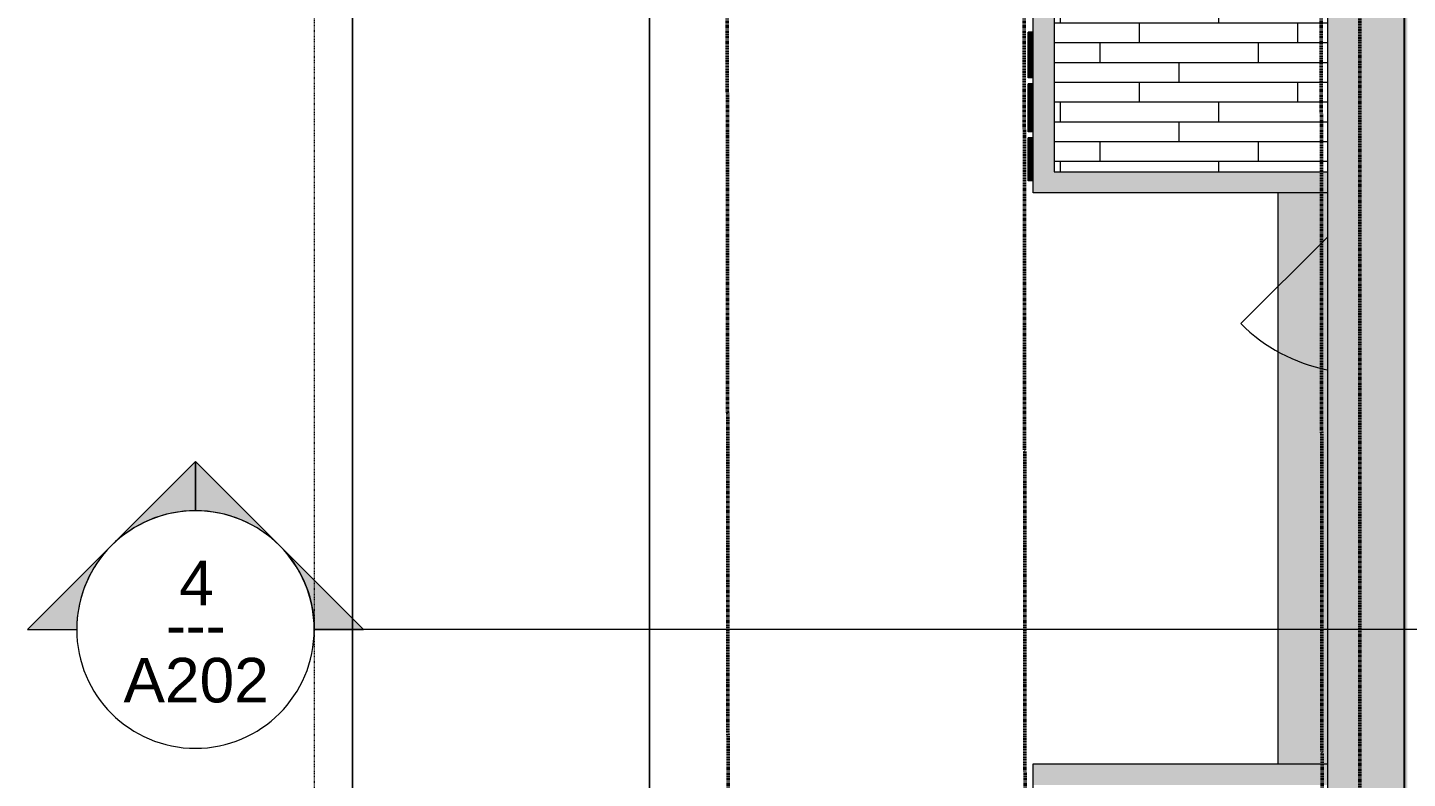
# Model space of a CAD drawing. Header units: inches. Extents: x -4250 to -935, y 9756 to 12395.
# Drawn here: x -4129.9 to -3851.1, y 11084.7 to 11236.4 of the extents above; entities that cross this region are included whole.
import ezdxf

# ---------------------------------------------------------------- set-up
doc = ezdxf.new("R2010")
doc.units = ezdxf.units.IN
doc.header["$MEASUREMENT"] = 0
doc.linetypes.add('Aligning Line 1_8_', pattern=[0.25, 0.125, -0.125])
doc.linetypes.add('Double Dash 3_8_', pattern=[1, 0.375, -0.125, 0.125, -0.125, 0.125, -0.125])
for name, color, linetype, lineweight in [('0-1', 7, 'Continuous', 5), ('0-3', 250, 'Double Dash 3_8_', 50), ('A-FLOR-PATT-1', 8, 'Continuous', 9), ('A-GENM', 5, 'Continuous', 9), ('A-GENM-3', 5, 'Continuous', 5), ('A-GLAZ-1', 151, 'Continuous', 9), ('A-WALL-1', 113, 'Continuous', 5), ('A-WALL-2', 113, 'Continuous', 9), ('C-BLDG-PADS-1', 254, 'Continuous', 5), ('C-BLDG-PADS-2', 7, 'Continuous', 9), ('C-PROP-LINE', 91, 'Double Dash 3_8_', 50), ('C-PROP-LINE-1', 250, 'Double Dash 3_8_', 50), ('C-TOPO', 7, 'Continuous', 9), ('G-ANNO-SYMB-1', 147, 'Aligning Line 1_8_', 9), ('G-ANNO-SYMB-2', 111, 'Continuous', 9)]:
    doc.layers.add(name, color=color, linetype=linetype, lineweight=lineweight)
doc.styles.add('Arial', font='arial.ttf', dxfattribs={"height": 9})
doc.styles.add('Century Gothic_1', font='ufonts.com_century-gothic.ttf', dxfattribs={"height": 9})

# ---------------------------------------------------------------- blocks, each defined once
blk = doc.blocks.new('CTR  - Topography_rvt-1-FLOOR PLAN - ROOF')
at = {"layer": 'C-BLDG-PADS-1'}
blk.add_hatch(color=256, dxfattribs=at).paths.add_polyline_path([(-3867.29, 11087.6), (-3867.29, 11202.99), (-3877.32, 11202.99), (-3877.32, 11087.6), (-3870.86, 11087.6)], flags=0)
at = {"layer": 'C-BLDG-PADS-2'}
blk.add_line((-3877.32, 11202.99), (-3877.32, 11087.6), dxfattribs=at)
at = {"layer": 'C-TOPO'}
for p, q in [((-4064.23, 11124.4), (-4064.23, 11245.43)), ((-4064.23, 11245.43), (-4064.23, 11124.4)), ((-4004.23, 11242.03), (-4004.23, 11104.3)), ((-4004.23, 11104.3), (-4004.23, 11242.03)), ((-4064.23, 11108.97), (-4064.23, 11124.4)), ((-4064.23, 11124.4), (-4064.23, 11108.97)), ((-4064.23, 11065.89), (-4064.23, 11108.97)), ((-4064.23, 11108.97), (-4064.23, 11065.89)), ((-4004.23, 11104.3), (-4004.23, 11101.07)), ((-4004.23, 11101.07), (-4004.23, 11104.3)), ((-4004.23, 11101.07), (-4004.23, 11092.08)), ((-4004.23, 11092.08), (-4004.23, 11101.07)), ((-4004.23, 11092.08), (-4004.23, 11059.11)), ((-4004.23, 11059.11), (-4004.23, 11092.08))]:
    blk.add_line(p, q, dxfattribs=at)
blk = doc.blocks.new('Family - ___-1870007-FLOOR PLAN - ROOF')
at = {"layer": 'C-PROP-LINE-1'}
blk.add_line((-3860.72, 9980.19), (-3860.72, 11434.39), dxfattribs=at)
blk = doc.blocks.new('CTR - 1st Phase - Common Walls_rvt-1-FLOOR PLAN - ROOF')
at = {"layer": '0-3'}
blk.add_blockref('Family - ___-1870007-FLOOR PLAN - ROOF', (0, 0), dxfattribs=at)
blk = doc.blocks.new('CTR - 1st Phase -Stairs _ Elevators_rvt-1-FLOOR PLAN - ROOF')
at = {"layer": 'G-ANNO-SYMB-1'}
blk.add_line((-4071.96, 9756.49), (-4071.96, 12280.07), dxfattribs=at)
blk = doc.blocks.new('Basic Wall _ EXT - FIBER CEMENT - SMALL - ___-2145935-FLOOR PLAN - ROOF')
at = {"layer": 'A-WALL-2'}
for points in [[(-3867.29, 9973.63), (-3851.85, 9989.12), (-3851.85, 12109.71), (-3867.29, 12125.15), (-3867.29, 9983.22)], [(-3851.85, 9989.07), (-3851.63, 9989.33), (-3851.66, 12109.52), (-3851.85, 12109.65), (-3851.85, 9989.1)], [(-3851.59, 9989.33), (-3851.11, 9989.8), (-3851.16, 12109.02), (-3851.59, 12109.45), (-3851.59, 9989.8)]]:
    blk.add_hatch(color=256, dxfattribs=at).paths.add_polyline_path(points, flags=0)
for p, q in [((-3867.29, 12125.15), (-3867.29, 9973.63)), ((-3851.85, 12109.71), (-3851.85, 9989.07)), ((-3851.63, 9989.29), (-3851.63, 12109.49))]:
    blk.add_line(p, q, dxfattribs=at)
blk = doc.blocks.new('_THE_ WINDOW _ DOOR - Window - 3rd Floor-2480463-FLOOR PLAN - ROOF')
at = {"layer": 'A-GLAZ-1'}
blk.add_line((-7.05, 28.5), (10.45, 11), dxfattribs=at)
blk.add_arc((17.01, 4.44), 34.03, 135, 168.8527, dxfattribs=at)
blk = doc.blocks.new('Family - ___-1878357-FLOOR PLAN - ROOF')
at = {"layer": 'C-PROP-LINE'}
for p, q in [((-3989.61, 12268.69), (-3987.01, 9767.34)), ((-3929.52, 12184.69), (-3927.1, 9853.17)), ((-3869.45, 12124.69), (-3867.12, 9890.98))]:
    blk.add_line(p, q, dxfattribs=at)
blk = doc.blocks.new('Section - Section Head - Filled-22785-FLOOR PLAN - ROOF')
at = {"layer": 'G-ANNO-SYMB-2'}
h = blk.add_hatch(color=256, dxfattribs=at)
edge = h.paths.add_edge_path(flags=0)
edge.add_line((-0.4268, 0.1768), (-0.25, 0.3536))
edge.add_line((-0.25, 0.3536), (-0.25, 0.25))
edge.add_arc((-0.25, 0), 0.25, 90, 135)
h = blk.add_hatch(color=256, dxfattribs=at)
edge = h.paths.add_edge_path(flags=0)
edge.add_arc((-0.25, 0), 0.25, 45, 90)
edge.add_line((-0.25, 0.25), (-0.25, 0.3536))
edge.add_line((-0.25, 0.3536), (-0.0732, 0.1768))
h = blk.add_hatch(color=256, dxfattribs=at)
edge = h.paths.add_edge_path(flags=0)
edge.add_arc((-0.25, 0), 0.2503, 137.9216, 180)
edge.add_line((-0.5003, 0), (-0.6036, 0))
edge.add_line((-0.6036, 0), (-0.4358, 0.1678))
h = blk.add_hatch(color=256, dxfattribs=at)
edge = h.paths.add_edge_path(flags=0)
edge.add_line((-0.0642, 0.1678), (0.1036, 0))
edge.add_line((0.1036, 0), (0.0003, 0))
edge.add_arc((-0.25, 0), 0.2503, 0, 42.0784)
for p, q in [((-0.25, 0.3536), (-0.4268, 0.1768)), ((-0.25, 0.25), (-0.25, 0.3536)), ((-0.0732, 0.1768), (-0.25, 0.3536)), ((-0.25, 0.3536), (-0.25, 0.25)), ((-0.4358, 0.1678), (-0.6036, 0)), ((0.1036, 0), (-0.0642, 0.1678)), ((-0.6036, 0), (-0.5003, 0)), ((0.0003, 0), (0.1036, 0))]:
    blk.add_line(p, q, dxfattribs=at)
for centre, radius, start, end in [((-0.2503, 0), 0.25, 360, 180), ((-0.25, 0), 0.25, 90, 135), ((-0.25, 0), 0.25, 45, 90), ((-0.25, 0), 0.2503, 137.9216, 180), ((-0.25, 0), 0.2503, 0, 42.0784), ((-0.2503, 0), 0.25, 180, 360)]:
    blk.add_arc(centre, radius, start, end, dxfattribs=at)

msp = doc.modelspace()

# ---------------------------------------------------------------- hatches: boundary and pattern name
at = {"layer": 'A-FLOR-PATT-1'}
h = msp.add_hatch(dxfattribs=at)
h.set_pattern_fill('FP_3', color=256, style=0, pattern_type=2)
h.set_pattern_definition([(180, (19334.705, 12017.337), (-5e-16, -4), []), (270, (19334.705, 12017.337), (8, -8), [4, -28]), (270, (19318.705, 12013.337), (8, -8), [4, -28])])
h.paths.add_polyline_path([(-3867.29, 11207.24), (-3867.29, 11429.14), (-3922.47, 11429.14), (-3922.47, 11207.24), (-3870.86, 11207.24)], flags=0)
at = {"layer": 'A-GENM-3'}
for points in [[(-3926.72, 11235.39), (-3926.72, 11235.47), (-3927.72, 11235.47), (-3927.72, 11235.39)], [(-3927.72, 11235.14), (-3926.72, 11235.15), (-3926.72, 11235.39), (-3927.72, 11235.39), (-3927.72, 11235.15)], [(-3926.72, 11234.73), (-3926.72, 11235.14), (-3927.72, 11235.14), (-3927.72, 11234.73)], [(-3926.72, 11234.15), (-3926.72, 11234.73), (-3927.72, 11234.73), (-3927.72, 11234.15)], [(-3926.72, 11233.44), (-3926.72, 11234.15), (-3927.72, 11234.15), (-3927.72, 11233.44)], [(-3926.72, 11232.6), (-3926.72, 11233.44), (-3927.72, 11233.44), (-3927.72, 11232.6)], [(-3926.72, 11231.65), (-3926.72, 11232.6), (-3927.72, 11232.6), (-3927.72, 11231.65)], [(-3926.72, 11230.59), (-3926.72, 11231.65), (-3927.72, 11231.65), (-3927.72, 11230.59)], [(-3926.72, 11228.96), (-3926.72, 11230.59), (-3927.72, 11230.59), (-3927.72, 11228.96)], [(-3926.72, 11228.25), (-3926.72, 11228.96), (-3927.72, 11228.96), (-3927.72, 11228.25)], [(-3927.72, 11227.61), (-3926.72, 11227.61), (-3926.72, 11228.25), (-3927.72, 11228.25), (-3927.72, 11227.76)], [(-3927.72, 11227.07), (-3926.72, 11227.07), (-3926.72, 11227.61), (-3927.72, 11227.61)], [(-3927.72, 11226.65), (-3926.72, 11226.65), (-3926.72, 11227.07), (-3927.72, 11227.07)], [(-3927.72, 11226.35), (-3926.72, 11226.35), (-3926.72, 11226.65), (-3927.72, 11226.65)], [(-3926.72, 11226.18), (-3926.72, 11226.35), (-3927.72, 11226.35), (-3927.72, 11226.18)], [(-3926.72, 11224.91), (-3926.72, 11224.99), (-3927.72, 11224.99), (-3927.72, 11224.91)], [(-3926.72, 11224.66), (-3926.72, 11224.91), (-3927.72, 11224.91), (-3927.72, 11224.66)], [(-3926.72, 11224.25), (-3926.72, 11224.66), (-3927.72, 11224.66), (-3927.72, 11224.25)], [(-3926.72, 11223.68), (-3926.72, 11224.25), (-3927.72, 11224.25), (-3927.72, 11223.68)], [(-3926.72, 11222.96), (-3926.72, 11223.68), (-3927.72, 11223.68), (-3927.72, 11222.96)], [(-3926.72, 11222.13), (-3926.72, 11222.96), (-3927.72, 11222.96), (-3927.72, 11222.13)], [(-3926.72, 11221.19), (-3926.72, 11222.13), (-3927.72, 11222.13), (-3927.72, 11221.19)], [(-3926.72, 11220.13), (-3926.72, 11221.19), (-3927.72, 11221.19), (-3927.72, 11220.13)], [(-3926.72, 11219.07), (-3926.72, 11220.13), (-3927.72, 11220.13), (-3927.72, 11219.07)], [(-3926.72, 11218.13), (-3926.72, 11219.07), (-3927.72, 11219.07), (-3927.72, 11218.13)], [(-3927.72, 11217.31), (-3926.72, 11217.31), (-3926.72, 11218.13), (-3927.72, 11218.13)], [(-3927.72, 11216.6), (-3926.72, 11216.6), (-3926.72, 11217.31), (-3927.72, 11217.31), (-3927.72, 11216.88)], [(-3926.72, 11216.03), (-3926.72, 11216.6), (-3927.72, 11216.6), (-3927.72, 11216.03)], [(-3927.72, 11215.62), (-3926.72, 11215.62), (-3926.72, 11216.03), (-3927.72, 11216.03)], [(-3927.72, 11215.38), (-3926.72, 11215.38), (-3926.72, 11215.62), (-3927.72, 11215.6), (-3927.72, 11215.43)], [(-3926.72, 11215.3), (-3926.72, 11215.38), (-3927.72, 11215.38), (-3927.72, 11215.3)], [(-3926.72, 11213.91), (-3926.72, 11214.11), (-3927.72, 11214.11), (-3927.72, 11213.91)], [(-3926.72, 11213.85), (-3926.72, 11213.91), (-3927.72, 11213.91), (-3927.72, 11213.85)], [(-3926.72, 11213.65), (-3926.72, 11213.85), (-3927.72, 11213.85), (-3927.72, 11213.65)], [(-3926.72, 11213.31), (-3926.72, 11213.65), (-3927.72, 11213.65), (-3927.72, 11213.31)], [(-3926.72, 11212.84), (-3926.72, 11213.31), (-3927.72, 11213.31), (-3927.72, 11212.84)], [(-3926.72, 11211.57), (-3926.72, 11212.84), (-3927.72, 11212.84), (-3927.72, 11211.57)], [(-3927.72, 11209.88), (-3926.72, 11209.88), (-3926.72, 11211.57), (-3927.72, 11211.57), (-3927.72, 11210.55)], [(-3926.72, 11208.18), (-3926.72, 11209.88), (-3927.72, 11209.88), (-3927.72, 11208.18)], [(-3927.72, 11207.48), (-3926.72, 11207.48), (-3926.72, 11208.18), (-3927.72, 11208.18)], [(-3927.72, 11206.9), (-3926.72, 11206.9), (-3926.72, 11207.48), (-3927.72, 11207.48), (-3927.72, 11206.99)], [(-3926.72, 11206.43), (-3926.72, 11206.9), (-3927.72, 11206.9), (-3927.72, 11206.43)], [(-3926.72, 11206.09), (-3926.72, 11206.43), (-3927.72, 11206.43), (-3927.72, 11206.09)], [(-3927.72, 11205.88), (-3926.72, 11205.88), (-3926.72, 11206.09), (-3927.72, 11206.08)], [(-3926.72, 11205.8), (-3926.72, 11205.88), (-3927.72, 11205.88), (-3927.72, 11205.8)], [(-3926.72, 11205.58), (-3926.72, 11205.8), (-3927.72, 11205.8), (-3927.72, 11205.58)], [(-3927.72, 11205.41), (-3926.72, 11205.41), (-3926.72, 11205.58), (-3927.72, 11205.58)]]:
    msp.add_hatch(color=256, dxfattribs=at).paths.add_polyline_path(points, flags=0)
at = {"layer": 'A-WALL-1'}
for points in [[(-3922.47, 11207.24), (-3922.47, 11429.14), (-3926.72, 11429.14), (-3926.72, 11207.24), (-3925.97, 11207.24)], [(-3925.97, 11202.99), (-3867.29, 11202.99), (-3867.29, 11207.24), (-3926.72, 11207.24), (-3926.72, 11202.99)], [(-3926.72, 11083.35), (-3867.29, 11083.35), (-3867.29, 11087.6), (-3926.72, 11087.6)]]:
    msp.add_hatch(color=256, dxfattribs=at).paths.add_polyline_path(points, flags=0)

# ---------------------------------------------------------------- linework, layer by layer
at = {"layer": 'A-GENM'}
for p, q in [((-3927.72, 11235.39), (-3927.72, 11235.47)), ((-3926.72, 11235.47), (-3927.72, 11235.47)), ((-3927.72, 11235.14), (-3927.72, 11235.39)), ((-3926.72, 11235.39), (-3927.72, 11235.39)), ((-3927.72, 11234.73), (-3927.72, 11235.14)), ((-3926.72, 11235.14), (-3927.72, 11235.14)), ((-3927.72, 11234.15), (-3927.72, 11234.73)), ((-3926.72, 11234.73), (-3927.72, 11234.73)), ((-3927.72, 11233.44), (-3927.72, 11234.15)), ((-3926.72, 11234.15), (-3927.72, 11234.15)), ((-3927.72, 11232.6), (-3927.72, 11233.44)), ((-3926.72, 11233.44), (-3927.72, 11233.44)), ((-3927.72, 11231.65), (-3927.72, 11232.6)), ((-3926.72, 11232.6), (-3927.72, 11232.6)), ((-3927.72, 11230.59), (-3927.72, 11231.65)), ((-3926.72, 11231.65), (-3927.72, 11231.65)), ((-3927.72, 11228.96), (-3927.72, 11230.59)), ((-3926.72, 11230.59), (-3927.72, 11230.59)), ((-3927.72, 11228.25), (-3927.72, 11228.96)), ((-3926.72, 11228.96), (-3927.72, 11228.96)), ((-3927.72, 11227.61), (-3927.72, 11228.25)), ((-3926.72, 11228.25), (-3927.72, 11228.25)), ((-3927.72, 11227.07), (-3927.72, 11227.61)), ((-3926.72, 11227.61), (-3927.72, 11227.61)), ((-3927.72, 11226.65), (-3927.72, 11227.07)), ((-3926.72, 11227.07), (-3927.72, 11227.07)), ((-3927.72, 11226.35), (-3927.72, 11226.65)), ((-3926.72, 11226.65), (-3927.72, 11226.65)), ((-3927.72, 11226.18), (-3927.72, 11226.35)), ((-3926.72, 11226.35), (-3927.72, 11226.35)), ((-3926.72, 11226.18), (-3927.72, 11226.18)), ((-3927.72, 11224.91), (-3927.72, 11224.99)), ((-3926.72, 11224.99), (-3927.72, 11224.99)), ((-3927.72, 11224.66), (-3927.72, 11224.91)), ((-3926.72, 11224.91), (-3927.72, 11224.91)), ((-3927.72, 11224.25), (-3927.72, 11224.66)), ((-3926.72, 11224.66), (-3927.72, 11224.66)), ((-3927.72, 11223.68), (-3927.72, 11224.25)), ((-3926.72, 11224.25), (-3927.72, 11224.25)), ((-3927.72, 11222.96), (-3927.72, 11223.68)), ((-3926.72, 11223.68), (-3927.72, 11223.68)), ((-3927.72, 11222.13), (-3927.72, 11222.96)), ((-3926.72, 11222.96), (-3927.72, 11222.96)), ((-3927.72, 11221.19), (-3927.72, 11222.13)), ((-3926.72, 11222.13), (-3927.72, 11222.13)), ((-3927.72, 11220.13), (-3927.72, 11221.19)), ((-3926.72, 11221.19), (-3927.72, 11221.19)), ((-3927.72, 11219.07), (-3927.72, 11220.13)), ((-3926.72, 11220.13), (-3927.72, 11220.13)), ((-3927.72, 11218.13), (-3927.72, 11219.07)), ((-3926.72, 11219.07), (-3927.72, 11219.07)), ((-3927.72, 11217.31), (-3927.72, 11218.13)), ((-3926.72, 11218.13), (-3927.72, 11218.13)), ((-3927.72, 11216.6), (-3927.72, 11217.31)), ((-3926.72, 11217.31), (-3927.72, 11217.31)), ((-3927.72, 11216.03), (-3927.72, 11216.6)), ((-3926.72, 11216.6), (-3927.72, 11216.6)), ((-3927.72, 11215.62), (-3927.72, 11216.03)), ((-3926.72, 11216.03), (-3927.72, 11216.03)), ((-3927.72, 11215.38), (-3927.72, 11215.62)), ((-3926.72, 11215.62), (-3927.72, 11215.62)), ((-3927.72, 11215.3), (-3927.72, 11215.38)), ((-3926.72, 11215.38), (-3927.72, 11215.38)), ((-3926.72, 11215.3), (-3927.72, 11215.3)), ((-3927.72, 11213.91), (-3927.72, 11214.11)), ((-3926.72, 11214.11), (-3927.72, 11214.11)), ((-3927.72, 11213.85), (-3927.72, 11213.91)), ((-3926.72, 11213.91), (-3927.72, 11213.91)), ((-3927.72, 11213.65), (-3927.72, 11213.85)), ((-3926.72, 11213.85), (-3927.72, 11213.85)), ((-3927.72, 11213.31), (-3927.72, 11213.65)), ((-3926.72, 11213.65), (-3927.72, 11213.65)), ((-3927.72, 11212.84), (-3927.72, 11213.31)), ((-3926.72, 11213.31), (-3927.72, 11213.31)), ((-3927.72, 11211.57), (-3927.72, 11212.84)), ((-3926.72, 11212.84), (-3927.72, 11212.84)), ((-3927.72, 11209.88), (-3927.72, 11211.57)), ((-3926.72, 11211.57), (-3927.72, 11211.57)), ((-3927.72, 11208.18), (-3927.72, 11209.88)), ((-3926.72, 11209.88), (-3927.72, 11209.88)), ((-3927.72, 11207.48), (-3927.72, 11208.18)), ((-3926.72, 11208.18), (-3927.72, 11208.18)), ((-3927.72, 11206.9), (-3927.72, 11207.48)), ((-3926.72, 11207.48), (-3927.72, 11207.48)), ((-3927.72, 11206.43), (-3927.72, 11206.9)), ((-3926.72, 11206.9), (-3927.72, 11206.9)), ((-3927.72, 11206.09), (-3927.72, 11206.43)), ((-3926.72, 11206.43), (-3927.72, 11206.43)), ((-3927.72, 11205.88), (-3927.72, 11206.09)), ((-3926.72, 11206.09), (-3927.72, 11206.09)), ((-3927.72, 11205.8), (-3927.72, 11205.88)), ((-3926.72, 11205.88), (-3927.72, 11205.88)), ((-3927.72, 11205.58), (-3927.72, 11205.8)), ((-3926.72, 11205.8), (-3927.72, 11205.8)), ((-3927.72, 11205.41), (-3927.72, 11205.58)), ((-3926.72, 11205.58), (-3927.72, 11205.58)), ((-3926.72, 11205.41), (-3927.72, 11205.41))]:
    msp.add_line(p, q, dxfattribs=at)
at = {"layer": 'A-WALL-2'}
for p, q in [((-3926.72, 11202.99), (-3926.72, 11433.39)), ((-3922.47, 11429.14), (-3922.47, 11207.24)), ((-3922.47, 11207.24), (-3867.29, 11207.24)), ((-3867.29, 11202.99), (-3926.72, 11202.99)), ((-3926.72, 10972.78), (-3926.72, 11087.6)), ((-3926.72, 11087.6), (-3867.29, 11087.6))]:
    msp.add_line(p, q, dxfattribs=at)
at = {"layer": 'G-ANNO-SYMB-2'}
msp.add_line((-1806.95, 11114.74), (-4071.96, 11114.74), dxfattribs=at)

# ---------------------------------------------------------------- block references
at = {"layer": '0-1'}
for name in ['CTR - 1st Phase -Stairs _ Elevators_rvt-1-FLOOR PLAN - ROOF', 'CTR  - Topography_rvt-1-FLOOR PLAN - ROOF', 'CTR - 1st Phase - Common Walls_rvt-1-FLOOR PLAN - ROOF']:
    msp.add_blockref(name, (0, 0), dxfattribs=at)
at = {"layer": 'A-GLAZ-1', "rotation": 89.99999999999991}
msp.add_blockref('_THE_ WINDOW _ DOOR - Window - 3rd Floor-2480463-FLOOR PLAN - ROOF', (-3856.29, 11183.6), dxfattribs=at)
at = {"layer": 'A-WALL-2'}
msp.add_blockref('Basic Wall _ EXT - FIBER CEMENT - SMALL - ___-2145935-FLOOR PLAN - ROOF', (0, 0), dxfattribs=at)
at = {"layer": 'C-PROP-LINE'}
msp.add_blockref('Family - ___-1878357-FLOOR PLAN - ROOF', (0, 0), dxfattribs=at)
at = {"layer": 'G-ANNO-SYMB-2', "xscale": 95.99999999999994, "yscale": 95.99999999999994, "zscale": 95.99999999999994}
msp.add_blockref('Section - Section Head - Filled-22785-FLOOR PLAN - ROOF', (-4071.96, 11114.74), dxfattribs=at)

# ---------------------------------------------------------------- texts
at = {"layer": 'G-ANNO-SYMB-2', "char_height": 9, "attachment_point": 1}
for s, insert, width, style in [('4', (-4099.29, 11128.65), 8.484, 'Arial'), ('---', (-4101.94, 11120.14), 15.453, 'Century Gothic_1'), ('A202', (-4110.53, 11109.01), 35.754, 'Arial')]:
    msp.add_mtext(s, dxfattribs=dict(at, insert=insert, width=width, style=style))

doc.saveas('drawing.dxf')
